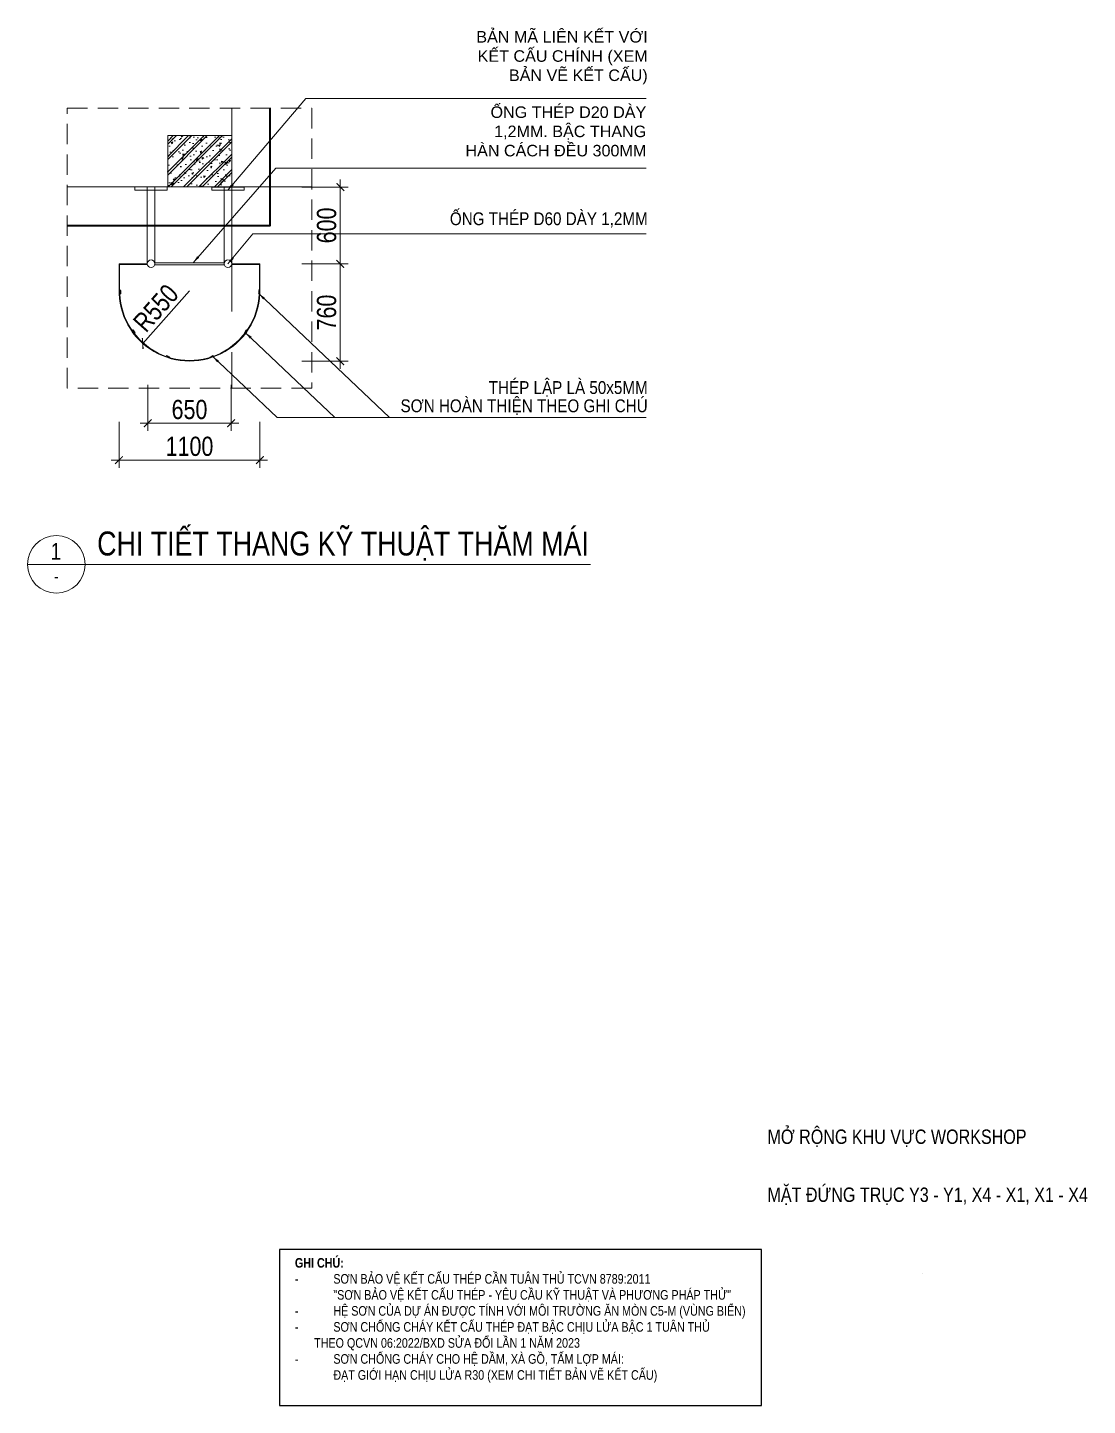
# Model space of a CAD drawing. Header units: millimetres. Extents: x -547695 to 905972, y -1055718 to 167349.
# Drawn here: x -493017 to -476475, y -1004704 to -983194 of the extents above; entities that cross this region are included whole.
import ezdxf
from ezdxf.enums import TextEntityAlignment as Align
from ezdxf.xclip import XClip

# ---------------------------------------------------------------- set-up
doc = ezdxf.new("R2018")
doc.units = ezdxf.units.MM
doc.header["$XCLIPFRAME"] = 0
for name, pattern in [('CENTER', [50.8, 31.75, -6.35, 6.35, -6.35]), ('HIDDEN', [9.525, 6.35, -3.175]), ('XR-THANG LONG$0$CellPin- Chi Thang sat len mai$0$CellPin- Chi Thang sat len mai$0$XKITLINE00', [0])]:
    doc.linetypes.add(name, pattern=pattern)
doc.layers.get('DEFPOINTS').update_dxf_attribs({"color": 1, "lineweight": 25})
doc.layers.add('8', color=8, linetype='Continuous')
for name, color, linetype, lineweight in [('A-COLS', 9, 'Continuous', 9), ('A-DIMS', 8, 'Continuous', 9), ('A-EQPM', 127, 'Continuous', 9), ('A-GRID', 250, 'CENTER', 15), ('A-HEVY', 111, 'Continuous', 35), ('A-HIDD', 45, 'HIDDEN', 9), ('A-PATT', 252, 'Continuous', 9), ('A-SHBD-LINE', 7, 'Continuous', 35), ('A-SYMBOLS', 10, 'Continuous', 13), ('A-TEXT', 255, 'Continuous', 25)]:
    doc.layers.add(name, color=color, linetype=linetype, lineweight=lineweight)
doc.styles.add('CellPin- Chi Thang sat len mai$0$CellPin- Chi Thang sat len mai$0$ARIAL', font='arial.ttf')
doc.styles.get("Standard").update_dxf_attribs({"font": 'arial.ttf'})
doc.styles.add('VTK_Arial', font='arial.ttf', dxfattribs={"width": 0.8})
doc.styles.add('XREF_KHUNG TEN VTK_A1$0$Arial_VHm', font='arial.ttf')
doc.dimstyles.new('A-2.5-DIM120 x 2', dxfattribs={"dimscale": 120, "dimtxt": 2.5, "dimasz": 1, "dimexe": 1, "dimexo": 0, "dimgap": 0.5, "dimtad": 1, "dimdec": 0, "dimlfac": 0.5, "dimzin": 12, "dimdsep": 46, "dimtxsty": 'VTK_Arial', "dimblk": 'ARCHTICK', "dimcen": 0, "dimdle": 1, "dimclrd": 256, "dimclre": 256, "dimclrt": 7, "dimadec": 1, "dimazin": 3, "dimtfac": 1, "dimtdec": 0, "dimtmove": 0, "dimatfit": 2, "dimfxl": 5, "dimfxlon": 1, "dimtfill": 1, "dimtolj": 1, "dimtzin": 0, "dimlwd": -1, "dimlwe": -1, "dimarcsym": 0})

# ---------------------------------------------------------------- blocks, each defined once
blk = doc.blocks.new('E5U67')
at = {"layer": 'A-SHBD-LINE', "color": 1, "ltscale": 0.3, "style": 'XREF_KHUNG TEN VTK_A1$0$Arial_VHm', "width": 0.8}
for tag, p in [('HANGMUC', (-4487, 3455)), ('TENBANVE1', (-4487, 2808)), ('TENBANVE2', (-4487, 2508))]:
    blk.add_attdef(tag, p, '', height=161, rotation=1080, dxfattribs=at)
at = {"layer": 'A-SHBD-LINE', "color": 1, "lineweight": 30, "ltscale": 0.3, "width": 0.8, "flags": 64}
for tag, height, p in [('TYLE', 161, (-2759, 2009)), ('KHBV', 170, (-2669, 841))]:
    blk.add_attdef(tag, text='', height=height, rotation=1080, dxfattribs=at).set_placement(p, align=Align.TOP_LEFT)
blk = doc.blocks.new('*U1122')
for p, q in [((0, 0), (-14.5, 0)), ((102.81, 0), (0, 0))]:
    blk.add_line(p, q)
blk.add_circle((-8.5, 0), 6)
at = {"color": 7, "style": 'VTK_Arial', "width": 0.8}
blk.add_attdef('SECTION', (0, 1.86), '', height=5, dxfattribs=at)
blk.add_attdef('MARK', text='', height=3.5, dxfattribs=at).set_placement((-8.59, 0.99), align=Align.CENTER)
at = {"color": 7, "linetype": 'Continuous', "style": 'VTK_Arial', "width": 0.8}
blk.add_attdef('REF', text='', height=2.5, dxfattribs=at).set_placement((-8.49, -3.75), align=Align.CENTER)
at = {"color": 7, "linetype": 'Continuous', "style": 'VTK_Arial', "width": 0.8, "flags": 8}
blk.add_attdef('SCALE-I', (0, -4.25), '', height=2.5, dxfattribs=at)
blk = doc.blocks.new('XR-THANG LONG$0$THANG LONG 1')
for p, q in [((-330, 0), (-330, -958)), ((-270, 0), (-270, -958)), ((270, 0), (270, -958)), ((330, 0), (330, -958)), ((-550, -959), (-330, -959)), ((-550, -1171), (-550, -959)), ((-545, -964), (-329, -964)), ((-545, -1171), (-545, -964)), ((270, -950), (-270, -950)), ((270, -966), (-270, -966)), ((329, -964), (545, -964)), ((330, -959), (550, -959)), ((545, -1156), (545, -964)), ((550, -1156), (550, -959))]:
    blk.add_line(p, q)
at = {"linetype": 'XR-THANG LONG$0$CellPin- Chi Thang sat len mai$0$CellPin- Chi Thang sat len mai$0$XKITLINE00', "lineweight": 0}
for p, q in [((-540, -1166), (-540, -1193)), ((-536, -1166), (-540, -1166)), ((-540, -1171), (-536, -1168)), ((-540, -1176), (-536, -1173)), ((-540, -1181), (-536, -1178)), ((-540, -1186), (-536, -1183)), ((-536, -1193), (-536, -1166)), ((541, -1166), (544, -1166)), ((541, -1193), (541, -1166)), ((544, -1171), (541, -1168)), ((544, -1176), (541, -1173)), ((544, -1181), (541, -1178)), ((544, -1186), (541, -1183)), ((544, -1166), (544, -1193)), ((-540, -1191), (-539, -1191)), ((-540, -1193), (-536, -1193)), ((-539, -1191), (-536, -1188)), ((543, -1191), (541, -1188)), ((544, -1193), (541, -1193)), ((544, -1191), (543, -1191)), ((-439, -1475), (-442, -1477)), ((-442, -1477), (-426, -1500)), ((-424, -1498), (-439, -1475)), ((-439, -1481), (-438, -1477)), ((-436, -1485), (-435, -1481)), ((-433, -1490), (-432, -1485)), ((-430, -1494), (-429, -1489)), ((-427, -1497), (-427, -1494)), ((-427, -1498), (-427, -1497)), ((-426, -1500), (-424, -1498)), ((428, -1498), (443, -1475)), ((431, -1500), (428, -1498)), ((446, -1477), (431, -1500)), ((432, -1497), (431, -1494)), ((432, -1498), (432, -1497)), ((435, -1494), (434, -1489)), ((438, -1490), (437, -1485)), ((440, -1485), (440, -1481)), ((443, -1475), (446, -1477)), ((443, -1481), (443, -1477)), ((-178, -1675), (-180, -1678)), ((-180, -1678), (-154, -1689)), ((-153, -1686), (-178, -1675)), ((-175, -1680), (-177, -1676)), ((-170, -1682), (-172, -1678)), ((-166, -1684), (-167, -1680)), ((-161, -1686), (-163, -1682)), ((-157, -1687), (-158, -1684)), ((-156, -1688), (-157, -1687)), ((-154, -1689), (-153, -1686)), ((158, -1686), (183, -1675)), ((159, -1689), (158, -1686)), ((184, -1678), (159, -1689)), ((160, -1688), (161, -1687)), ((161, -1687), (162, -1684)), ((165, -1686), (167, -1682)), ((170, -1684), (172, -1680)), ((175, -1682), (177, -1678)), ((179, -1680), (181, -1676)), ((183, -1675), (184, -1678))]:
    blk.add_line(p, q, dxfattribs=at)
for centre in [(-300, -958), (300, -958)]:
    blk.add_circle(centre, 29.8)
for centre, radius, start, end in [((-300, -958), 29.8, 0, 180), ((300, -958), 29.8, 0, 180), ((0, -1168), 550, 178.756, 1.244), ((0, -1168), 545, 178.7591, 1.2409)]:
    blk.add_arc(centre, radius, start, end)
blk = doc.blocks.new('ERBHRTHB4T')
at = {"color": 0}
blk.add_wipeout([(-200, 100), (200, 100), (200, -400), (-200, -400)], dxfattribs=at).dxf.layer = '8'
at = {"layer": 'A-PATT'}
h = blk.add_hatch(dxfattribs=at)
h.set_pattern_fill('BT-01', color=256, scale=20, style=0, double=1, pattern_type=2)
h.set_pattern_definition([(50, (115612.73, 26820), (143.45204, -12.55043), [15, -165]), (355, (115612.73, 26820), (-27.75027, 150.43843), [12, -132]), (100.4514, (115624.68, 26818.95), (115.70188, 137.88791), [12.74804, -140.22842]), (46.1842, (115612.73, 26860), (213.4482, -33.1038), [22.5, -247.5]), (96.6356, (115630.52, 26857.24), (186.93254, 194.82357), [19.12206, -210.3426]), (351.1842, (115612.73, 26860), (186.9324, 194.8237), [18, -198]), (21, (115632.73, 26850), (119.38141, -80.52378), [15, -165]), (326, (115632.73, 26850), (48.66307, 145.03), [12, -132]), (71.4514, (115642.68, 26843.29), (168.04453, 64.5061), [12.74804, -140.22842]), (37.5, (115612.73, 26820), (2.43197, 66.57877), [0, -130.4, 0, -134, 0, -132.5]), (7.5, (115612.73, 26820), (52.613907, 78.882342), [0, -76.4, 0, -127.4, 0, -50.5]), (327.5, (115568.13, 26820), (106.764487, -4.510974), [0, -50, 0, -156, 0, -207]), (317.5, (115548.13, 26820), (116.637234, 20.021), [0, -65, 0, -103.6, 0, -147]), (45, (115612.73, 26820), (-60.104076, 60.104076), []), (45, (115612.73, 26844.5), (-60.104076, 60.104076), [])])
h.paths.add_polyline_path([(200, 100), (200, -400), (-200, -400), (-200, 100)])
at = {"color": 0}
blk.add_lwpolyline([(-200, 100), (200, 100), (200, -400), (-200, -400)], close=True, dxfattribs=at)
blk = doc.blocks.new('t7i')
blk.add_wipeout([(0, -210), (210, -210), (210, 0), (0, 0)]).dxf.layer = '8'
at = {"layer": 'A-PATT'}
h = blk.add_hatch(dxfattribs=at)
h.set_pattern_fill('BT-01', color=256, scale=20, style=0, double=1, pattern_type=2)
h.set_pattern_definition([(50, (111922.47, 19673.82), (143.45204, -12.55043), [15, -165]), (355, (111922.47, 19673.82), (-27.75027, 150.43843), [12, -132]), (100.4514, (111934.43, 19672.77), (115.70188, 137.8879), [12.74804, -140.22842]), (46.1842, (111922.47, 19713.82), (213.4482, -33.1038), [22.5, -247.5]), (96.6356, (111940.26, 19711.06), (186.93254, 194.82357), [19.12206, -210.3426]), (351.1842, (111922.47, 19713.82), (186.9324, 194.8237), [18, -198]), (21, (111942.47, 19703.82), (119.38141, -80.52378), [15, -165]), (326, (111942.47, 19703.82), (48.66307, 145.03), [12, -132]), (71.4514, (111952.42, 19697.11), (168.04453, 64.5061), [12.74804, -140.22842]), (37.5, (111922.47, 19673.82), (2.43197, 66.57877), [0, -130.4, 0, -134, 0, -132.5]), (7.5, (111922.47, 19673.82), (52.613907, 78.882342), [0, -76.4, 0, -127.4, 0, -50.5]), (327.5, (111877.87, 19673.82), (106.764487, -4.510974), [0, -50, 0, -156, 0, -207]), (317.5, (111857.87, 19673.82), (116.637234, 20.021), [0, -65, 0, -103.6, 0, -147]), (45, (111922.47, 19673.82), (-60.104076, 60.104076), []), (45, (111922.47, 19698.32), (-60.104076, 60.104076), [])])
h.paths.add_polyline_path([(0, -210), (210, -210), (210, 0), (0, 0)])
at = {"layer": 'A-HEVY'}
blk.add_lwpolyline([(0, -210), (210, -210), (210, 0), (0, 0)], close=True, dxfattribs=at)
blk = doc.blocks.new('egerg')
at = {"layer": 'A-PATT'}
h = blk.add_hatch(dxfattribs=at)
h.set_pattern_fill('BT-01', color=256, scale=14.982164, style=0, double=1, pattern_type=2)
h.set_pattern_definition([(50, (22752.53, 12038.09), (107.4611, -9.40163), [11.23662, -123.60285]), (355, (22752.53, 12038.09), (-20.78795, 112.69466), [8.9893, -98.8823]), (100.4514, (22761.49, 12037.31), (86.67322, 103.29296), [9.54966, -105.04626]), (46.1842, (22752.53, 12068.05), (159.8958, -24.7983), [16.8549, -185.4043]), (96.6356, (22765.86, 12065.99), (140.0327, 145.9439), [14.3245, -157.5694]), (351.1842, (22752.53, 12068.05), (140.0326, 145.944), [13.4839, -148.3234]), (21, (22767.51, 12060.56), (89.4296, -60.32102), [11.23662, -123.60285]), (326, (22767.51, 12060.56), (36.4539, 108.64317), [8.9893, -98.8823]), (71.4514, (22774.97, 12055.54), (125.88353, 48.32205), [9.54966, -105.04626]), (37.5, (22752.53, 12038.09), (1.82181, 49.874703), [0, -97.68371, 0, -100.3805, 0, -99.25684]), (7.5, (22752.53, 12038.09), (39.41351, 59.09141), [0, -57.23187, 0, -95.43639, 0, -37.82996]), (327.5, (22719.12, 12038.09), (79.978153, -3.37921), [0, -37.45541, 0, -116.86088, 0, -155.0654]), (317.5, (22704.14, 12038.09), (87.3739, 14.9979), [0, -48.69203, 0, -77.6076, 0, -110.1189]), (45, (22752.53, 12038.09), (-45.02446, 45.02446), []), (45, (22752.53, 12056.44), (-45.02446, 45.02446), [])])
h.paths.add_polyline_path([(0, -200), (400, -200), (400, 200), (0, 200)])
at = {"layer": 'A-HEVY'}
blk.add_lwpolyline([(0, -200), (400, -200), (400, 200), (0, 200)], close=True, dxfattribs=at)
blk = doc.blocks.new('ERYUJH76Y')
at = {"layer": 'A-GRID', "ltscale": 50}
for points in [[(1300, 3348), (1300, 25452)], [(-24000, 3348), (-24000, 25008)], [(-16000, 3348), (-16000, 25008)], [(-8000, 3348), (-8000, 25008)], [(0, 3348), (0, 25008)], [(4694, 21428), (-30447, 21428)], [(4694, 12928), (-30447, 12928)], [(4694, 6928), (-30447, 6928)]]:
    blk.add_lwpolyline(points, dxfattribs=at)
at = {"layer": 'A-SYMBOLS'}
blk.add_blockref('egerg', (-24000, 12978), dxfattribs=at)
at = {"layer": '8'}
for p in [(-20610, 13178), (-16400, 13178), (-11810, 13178), (-6060, 13178), (-210, 13178)]:
    blk.add_blockref('t7i', p, dxfattribs=at)
at = {"layer": 'A-COLS'}
for p in [(-23800, 21328), (-16000, 21328), (-8000, 21328), (-200, 21328)]:
    blk.add_blockref('ERBHRTHB4T', p, dxfattribs=at)
at = {"layer": 'A-COLS', "xscale": -1, "rotation": 180}
for p in [(-23800, 7028), (-16000, 7028), (-8000, 7028), (-200, 7028)]:
    blk.add_blockref('ERBHRTHB4T', p, dxfattribs=at)
blk = doc.blocks.new('_ARCHTICK')
at = {"color": 0, "linetype": 'ByBlock', "const_width": 0.15}
blk.add_lwpolyline([(-0.5, -0.5), (0.5, 0.5)], dxfattribs=at)
blk = doc.blocks.new('*D1139')
at = {"layer": 'A-DIMS', "transparency": 16777216}
for p, q in [((-491140, -988771), (-491140, -989491)), ((-489840, -988771), (-489840, -989491)), ((-491260, -989371), (-489720, -989371))]:
    blk.add_line(p, q, dxfattribs=at)
at = {"layer": 'DEFPOINTS', "color": 0, "transparency": 16777216}
for p in [(-491140, -988230), (-489840, -988230), (-489840, -989371)]:
    blk.add_point(p, dxfattribs=at)
at = {"layer": 'A-DIMS', "transparency": 16777216, "xscale": 120, "yscale": 120, "zscale": 120, "rotation": 180}
blk.add_blockref('_ARCHTICK', (-491140, -989371), dxfattribs=at)
at = {"layer": 'A-DIMS', "transparency": 16777216, "xscale": 120, "yscale": 120, "zscale": 120}
blk.add_blockref('_ARCHTICK', (-489840, -989371), dxfattribs=at)
at = {"layer": 'A-DIMS', "color": 7, "transparency": 16777216, "insert": (-490490, -989158), "char_height": 300, "attachment_point": 5, "style": 'VTK_Arial', "bg_fill": 3, "box_fill_scale": 1.1, "bg_fill_color": 257, "bg_fill_transparency": 0}
blk.add_mtext('\\A1;650', dxfattribs=at)
blk = doc.blocks.new('*D1140')
at = {"layer": 'A-DIMS', "transparency": 16777216}
for p, q in [((-491590, -989347), (-491590, -990067)), ((-489390, -989347), (-489390, -990067)), ((-491710, -989947), (-489270, -989947))]:
    blk.add_line(p, q, dxfattribs=at)
at = {"layer": 'DEFPOINTS', "color": 0, "transparency": 16777216}
for p in [(-489390, -986882), (-491590, -989234), (-489390, -989947)]:
    blk.add_point(p, dxfattribs=at)
at = {"layer": 'A-DIMS', "transparency": 16777216, "xscale": 120, "yscale": 120, "zscale": 120, "rotation": 180}
blk.add_blockref('_ARCHTICK', (-491590, -989947), dxfattribs=at)
at = {"layer": 'A-DIMS', "transparency": 16777216, "xscale": 120, "yscale": 120, "zscale": 120}
blk.add_blockref('_ARCHTICK', (-489390, -989947), dxfattribs=at)
at = {"layer": 'A-DIMS', "color": 7, "transparency": 16777216, "insert": (-490490, -989733), "char_height": 300, "attachment_point": 5, "style": 'VTK_Arial', "bg_fill": 3, "box_fill_scale": 1.1, "bg_fill_color": 257, "bg_fill_transparency": 0}
blk.add_mtext('\\A1;1100', dxfattribs=at)
blk = doc.blocks.new('*D1141')
at = {"layer": 'A-DIMS', "transparency": 16777216}
for p, q in [((-488136, -985564), (-488136, -987003)), ((-488736, -985684), (-488016, -985684)), ((-488736, -986883), (-488016, -986883))]:
    blk.add_line(p, q, dxfattribs=at)
at = {"layer": 'DEFPOINTS', "color": 0, "transparency": 16777216}
for p in [(-489830, -985684), (-489830, -986883), (-488136, -986883)]:
    blk.add_point(p, dxfattribs=at)
at = {"layer": 'A-DIMS', "transparency": 16777216, "xscale": 120, "yscale": 120, "zscale": 120}
for p, rotation in [((-488136, -985684), 90), ((-488136, -986883), 270)]:
    blk.add_blockref('_ARCHTICK', p, dxfattribs=dict(at, rotation=rotation))
at = {"layer": 'A-DIMS', "color": 7, "transparency": 16777216, "insert": (-488349, -986283), "char_height": 300, "attachment_point": 5, "rotation": 90, "style": 'VTK_Arial', "bg_fill": 3, "box_fill_scale": 1.1, "bg_fill_color": 257, "bg_fill_transparency": 0}
blk.add_mtext('\\A1;600', dxfattribs=at)
blk = doc.blocks.new('*D1142')
at = {"layer": 'A-DIMS', "transparency": 16777216}
for p, q in [((-488136, -986763), (-488136, -988523)), ((-488736, -986883), (-488016, -986883)), ((-488736, -988403), (-488016, -988403))]:
    blk.add_line(p, q, dxfattribs=at)
at = {"layer": 'DEFPOINTS', "color": 0, "transparency": 16777216}
for p in [(-489830, -986883), (-490490, -988403), (-488136, -988403)]:
    blk.add_point(p, dxfattribs=at)
at = {"layer": 'A-DIMS', "transparency": 16777216, "xscale": 120, "yscale": 120, "zscale": 120}
for p, rotation in [((-488136, -986883), 90), ((-488136, -988403), 270)]:
    blk.add_blockref('_ARCHTICK', p, dxfattribs=dict(at, rotation=rotation))
at = {"layer": 'A-DIMS', "color": 7, "transparency": 16777216, "insert": (-488349, -987643), "char_height": 300, "attachment_point": 5, "rotation": 90, "style": 'VTK_Arial', "bg_fill": 3, "box_fill_scale": 1.1, "bg_fill_color": 257, "bg_fill_transparency": 0}
blk.add_mtext('\\A1;760', dxfattribs=at)
blk = doc.blocks.new('*D1143')
at = {"layer": 'A-DIMS', "transparency": 16777216}
blk.add_line((-491220, -988126), (-490490, -987302), dxfattribs=at)
at = {"layer": 'DEFPOINTS', "color": 0, "transparency": 16777216}
blk.add_point((-491220, -988126), dxfattribs=at)
at = {"layer": 'A-DIMS', "color": 7, "transparency": 16777216, "insert": (-491014, -987573), "char_height": 300, "attachment_point": 5, "rotation": 48.4788, "style": 'VTK_Arial', "bg_fill": 3, "box_fill_scale": 1.1, "bg_fill_color": 257, "bg_fill_transparency": 0}
blk.add_mtext('\\A1;R550', dxfattribs=at)
at = {"layer": 'DEFPOINTS', "color": 0, "transparency": 16777216}
blk.add_point((-490490, -987302), dxfattribs=at)
at = {"layer": 'A-DIMS', "transparency": 16777216, "xscale": 120, "yscale": 120, "zscale": 120, "rotation": 228.4787781448652}
blk.add_blockref('_ARCHTICK', (-491220, -988126), dxfattribs=at)
blk = doc.blocks.new('TRỤ')
at = {"layer": 'A-TEXT'}
blk.add_lwpolyline([(0, 2435), (-7520, 2435), (-7520, 0), (0, 0)], close=True, dxfattribs=at)
at = {"layer": 'A-TEXT', "insert": (-7282, 2301), "char_height": 150, "width": 6756.53, "attachment_point": 1, "style": 'VTK_Arial'}
blk.add_mtext('{\\fArial|b1|i0|c0|p34;GHI CHÚ:}\\P\\pxi-2,l2;-^ISƠN BẢO VỆ KẾT CẤU THÉP CẦN TUÂN THỦ TCVN 8789:2011\\P^I"SƠN BẢO VỆ KẾT CẤU THÉP - YÊU CẦU KỸ THUẬT VÀ PHƯƠNG PHÁP THỬ"\\P-^IHỆ SƠN CỦA DỰ ÁN ĐƯỢC TÍNH VỚI MÔI TRƯỜNG ĂN MÒN C5-M (VÙNG BIỂN)\\P-^ISƠN CHỐNG CHÁY KẾT CẤU THÉP ĐẠT BẬC CHỊU LỬA BẬC 1 TUÂN THỦ THEO QCVN 06:2022/BXD SỬA ĐỔI LẦN 1 NĂM 2023 \\P-^ISƠN CHỐNG CHÁY CHO HỆ DẦM, XÀ GỒ, TẤM LỢP MÁI: \\P^IĐẠT GIỚI HẠN CHỊU LỬA R30 (XEM CHI TIẾT BẢN VẼ KẾT CẤU)', dxfattribs=at)

msp = doc.modelspace()

# ---------------------------------------------------------------- block references
at = {"layer": 'A-DIMS'}
msp.add_blockref('TRỤ', (-481562.7, -1004703.9), dxfattribs=at)
at = {"layer": 'A-EQPM', "ltscale": 5}
ref = msp.add_blockref('XR-THANG LONG$0$THANG LONG 1', (-490489.8, -984965.1), dxfattribs=dict(at, xscale=2, yscale=2, zscale=2))
XClip(ref).set_block_clipping_path([(-870.7667026655, -1806.57183918), (629.7850374664, -358.1826348585)])
at = {"layer": 'A-SYMBOLS'}
ref = msp.add_blockref('*U1122', (-491931, -991574.7), dxfattribs=dict(at, xscale=74.91082045184334, yscale=74.91082045184334, zscale=74.91082045184334))
ref.add_attrib('SECTION', 'CHI TIẾT THANG KỸ THUẬT THĂM MÁI', (-491931, -991435.7), dxfattribs={"layer": '0', "color": 7, "height": 374.554, "style": 'VTK_Arial', "width": 0.8})
ref.add_attrib('REF', '-', dxfattribs={"layer": '0', "color": 7, "linetype": 'Continuous', "height": 187.3, "style": 'VTK_Arial', "width": 0.8}).set_placement((-492567.1, -991856), align=Align.CENTER)
ref.add_attrib('MARK', '1', dxfattribs={"layer": '0', "color": 7, "height": 262.2, "style": 'VTK_Arial', "width": 0.8}).set_placement((-492574.3, -991500.8), align=Align.CENTER)
ref = msp.add_blockref('E5U67', (-475195.2, -1005453), dxfattribs=dict(at, xscale=1.398335315101071, yscale=1.398335315101071, zscale=1.398335315101071))
lines = msp.add_mtext('\\W0.80000;{\\W0.8;XG.1001}', dxfattribs={"layer": 'A-SHBD-LINE', "color": 1, "insert": (-478927.8, -1004276.7), "char_height": 2.5, "attachment_point": 1})
ref.add_attrib('KHBV', '', (-478927.8, -1004276.7), dxfattribs={"flags": 64}).embed_mtext(lines)
ref.add_attrib('TENBANVE1', 'MẶT ĐỨNG TRỤC Y3 - Y1, X4 - X1, X1 - X4', (-481469, -1001526.8), dxfattribs={"layer": 'A-SHBD-LINE', "color": 1, "height": 224.732, "style": 'XREF_KHUNG TEN VTK_A1$0$Arial_VHm', "width": 0.8})
ref.add_attrib('HANGMUC', 'MỞ RỘNG KHU VỰC WORKSHOP', (-481469, -1000621.3), dxfattribs={"layer": 'A-SHBD-LINE', "color": 1, "height": 224.732, "rotation": 360, "style": 'XREF_KHUNG TEN VTK_A1$0$Arial_VHm', "width": 0.8})
lines = msp.add_mtext('\\W0.80000;{\\W0.8;1/150}', dxfattribs={"layer": 'A-SHBD-LINE', "color": 1, "insert": (-479053.1, -1002643.8), "char_height": 2.5, "attachment_point": 1})
ref.add_attrib('TYLE', '', (-479053.1, -1002643.8), dxfattribs={"flags": 64}).embed_mtext(lines)

# ---------------------------------------------------------------- texts
at = {"layer": 'A-TEXT', "style": 'CellPin- Chi Thang sat len mai$0$CellPin- Chi Thang sat len mai$0$ARIAL', "width": 0.85}
for s, p in [('ỐNG THÉP D60 DÀY 1,2MM', (-483338.4, -986278.6)), ('THÉP LẬP LÀ 50x5MM', (-483338.4, -988913.8)), ('SƠN HOÀN THIỆN THEO GHI CHÚ', (-483338.4, -989198.8))]:
    msp.add_text(s, height=200, dxfattribs=at).set_placement(p, align=Align.RIGHT)
at = {"layer": 'A-TEXT', "insert": (-483338.4, -983248.4), "char_height": 180, "width": 2915.797, "attachment_point": 3, "style": 'CellPin- Chi Thang sat len mai$0$CellPin- Chi Thang sat len mai$0$ARIAL'}
msp.add_mtext('BẢN MÃ LIÊN KẾT VỚI KẾT CẤU CHÍNH (XEM BẢN VẼ KẾT CẤU)', dxfattribs=at)

# ---------------------------------------------------------------- next in the draw order: block references
at = {"layer": 'A-GRID'}
ref = msp.add_blockref('ERYUJH76Y', (-475973.6, -937681.5), dxfattribs=dict(at, xscale=2, yscale=2, zscale=2, rotation=90))
XClip(ref).set_block_clipping_path([(-25572.1826416232, 6304.0888132685), (-23384.6826416232, 8212.0888132685)])

# ---------------------------------------------------------------- next in the draw order: linework, layer by layer
at = {"layer": 'A-DIMS'}
for points in [[(-489830.2, -985681.5), (-489830.2, -984450.9)], [(-489830.2, -985681.5), (-492397.8, -985681.5)]]:
    msp.add_lwpolyline(points, dxfattribs=at)
msp.add_lwpolyline([(-491341.2, -985731), (-490838.4, -985731), (-490838.4, -985681.5), (-491341.2, -985681.5)], close=True, dxfattribs=at)
at = {"layer": 'A-HEVY'}
msp.add_lwpolyline([(-492397.8, -986281.5), (-489230.2, -986281.5), (-489230.2, -984450.9)], dxfattribs=at)
at = {"layer": 'A-HIDD', "ltscale": 50}
msp.add_lwpolyline([(-492397.8, -984450.9), (-488581.8, -984450.9), (-488581.8, -988825.9), (-492397.8, -988825.9)], close=True, dxfattribs=at)

# ---------------------------------------------------------------- next in the draw order: dimensions: what is measured, and where the dimension line sits
at = {"layer": 'A-DIMS'}
dim = msp.add_linear_dim(base=(-489839.8, -989371.4), p1=(-491139.8, -988230.3), p2=(-489839.8, -988230.3), dimstyle='A-2.5-DIM120 x 2', override={"dimpost": '\\X', "dimblk": 'ARCHTICK', "dimtfill": 1, "dimtfillclr": 0}, dxfattribs=at)
dim.commit()
dim.dimension.update_dxf_attribs({"geometry": '*D1139', "text_midpoint": (-490489.8, -989158.2)})

# ---------------------------------------------------------------- next in the draw order: dimensions: what is measured, and where the dimension line sits
dim = msp.add_linear_dim(base=(-489389.8, -989946.5), p1=(-491589.8, -989234.5), p2=(-489389.8, -986882.3), dimstyle='A-2.5-DIM120 x 2', override={"dimpost": '\\X'}, dxfattribs=at)
dim.commit()
dim.dimension.update_dxf_attribs({"geometry": '*D1140', "text_midpoint": (-490489.8, -989733.3)})

# ---------------------------------------------------------------- next in the draw order: dimensions: what is measured, and where the dimension line sits
dim = msp.add_linear_dim(base=(-488135.5, -986882.5305), p1=(-489830.1888, -985683.5), p2=(-489830.1888, -986882.5305), angle=90, dimstyle='A-2.5-DIM120 x 2', override={"dimpost": '\\X'}, dxfattribs=at)
dim.commit()
dim.dimension.update_dxf_attribs({"geometry": '*D1141', "text_midpoint": (-488348.6719, -986283.0153)})

# ---------------------------------------------------------------- next in the draw order: linework, layer by layer
msp.add_lwpolyline([(-490141.1, -985733), (-489638.3, -985733), (-489638.3, -985683.5), (-490141.1, -985683.5)], close=True, dxfattribs=at)

# ---------------------------------------------------------------- next in the draw order: dimensions: what is measured, and where the dimension line sits
dim = msp.add_linear_dim(base=(-488135.5, -988402.7), p1=(-489830.2, -986882.5), p2=(-490489.8, -988402.7), angle=90, dimstyle='A-2.5-DIM120 x 2', override={"dimpost": '\\X', "dimtmove": 1}, dxfattribs=at)
dim.commit()
dim.dimension.update_dxf_attribs({"geometry": '*D1142', "text_midpoint": (-488348.7, -987642.6)})

# ---------------------------------------------------------------- next in the draw order: leaders
msp.add_leader([(-489889.7, -985733), (-488674, -984299), (-483360.5, -984299)], dimstyle='A-2.5-DIM120 x 2', override={"dimgap": 0.5, "dimtad": 0}, dxfattribs=at)

# ---------------------------------------------------------------- next in the draw order: dimensions: what is measured, and where the dimension line sits
dim = msp.add_radius_dim(center=(-490489.8, -987301.8), mpoint=(-491219.5, -988126.1), dimstyle='A-2.5-DIM120 x 2', override={"dimpost": '\\X'}, dxfattribs=at)
dim.commit()
dim.dimension.update_dxf_attribs({"geometry": '*D1143', "text_midpoint": (-491014.2, -987572.6)})

# ---------------------------------------------------------------- next in the draw order: leaders
for points in [[(-490432.6, -986865.1), (-489142, -985390.5), (-483360.5, -985390.5)], [(-489889.7, -986881.5), (-489499.5, -986415), (-483360.5, -986415)], [(-489413.9, -987342.8), (-487369, -989282.5), (-483360.5, -989282.5)], [(-489620.5, -987952.8), (-488222, -989282.5), (-483360.5, -989282.5)], [(-490130.8, -988325.2), (-489121.5, -989282.5), (-483360.5, -989282.5)]]:
    msp.add_leader(points, dimstyle='A-2.5-DIM120 x 2', override={"dimgap": 0.5, "dimtad": 0}, dxfattribs=at)

# ---------------------------------------------------------------- next in the draw order: texts
at = {"layer": 'A-TEXT', "insert": (-483360.5, -984424.9), "char_height": 180, "width": 2915.797, "attachment_point": 3, "style": 'CellPin- Chi Thang sat len mai$0$CellPin- Chi Thang sat len mai$0$ARIAL', "bg_fill": 2}
msp.add_mtext('ỐNG THÉP D20 DÀY 1,2MM. BẬC THANG HÀN CÁCH ĐỀU 300MM', dxfattribs=at)

doc.saveas('drawing.dxf')
